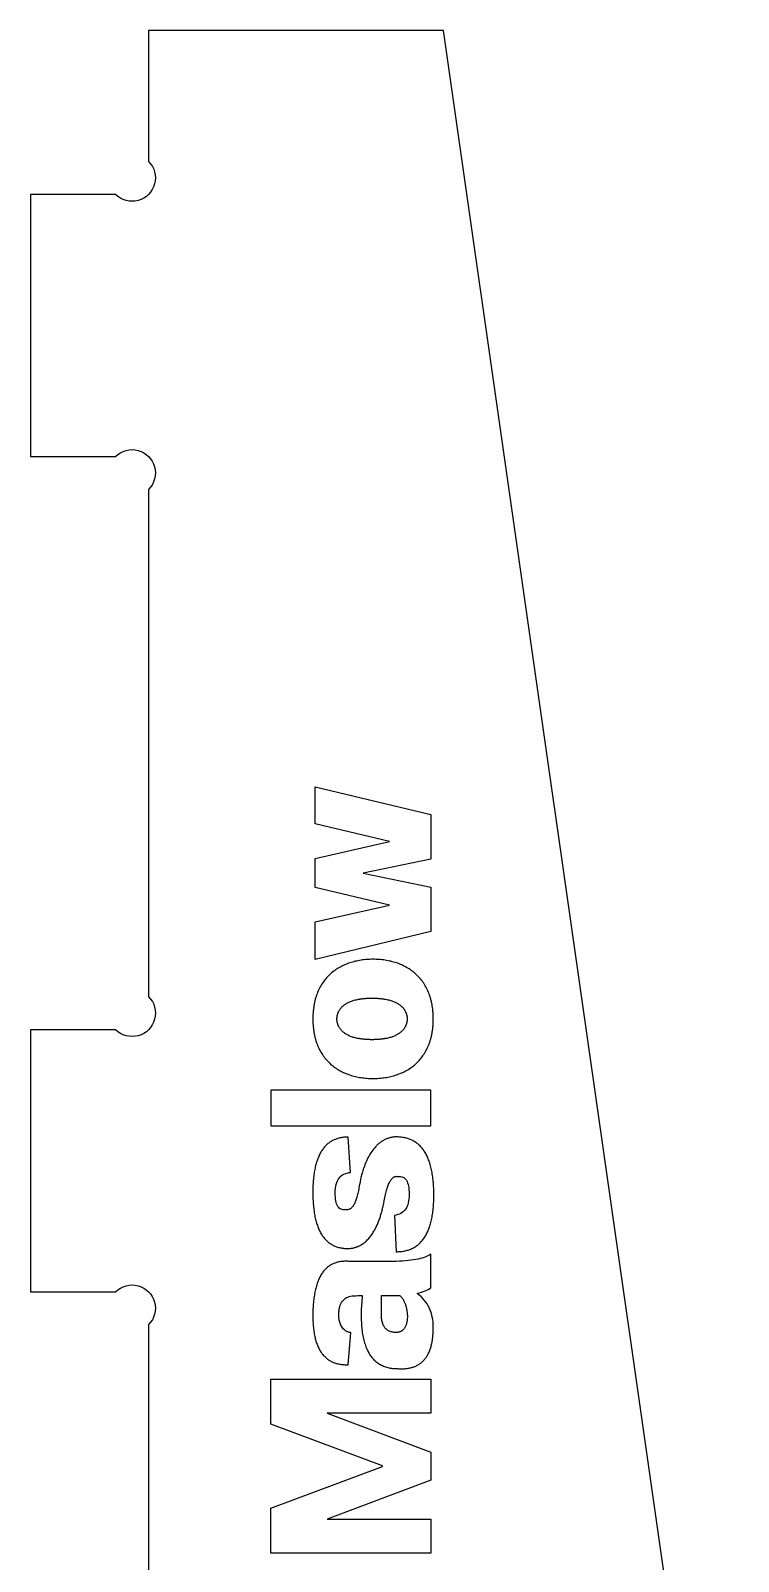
# Model space of a CAD drawing. Header units: millimetres. Extents: x 65 to 2545, y -22 to 553.
# Drawn here: x 805.1 to 913.1, y 244.2 to 477.8 of the extents above; entities that cross this region are included whole.
import ezdxf

# ---------------------------------------------------------------- set-up
doc = ezdxf.new("R2010")
doc.units = ezdxf.units.MM
doc.header["$MEASUREMENT"] = 0
doc.layers.add('NC-6.35mm 1FL Upcut', color=7, linetype='Continuous')
doc.layers.add('NC-Engrave', color=3, linetype='Continuous')

msp = doc.modelspace()

# ---------------------------------------------------------------- linework, layer by layer
at = {"layer": 'NC-6.35mm 1FL Upcut'}
msp.add_lwpolyline([(913.06, 162.83), (868.06, 477.83), (823.06, 477.83), (823.06, 457.86, -1), (818.03, 452.83), (805.06, 452.83), (805.06, 412.83), (818.03, 412.83, -1), (823.06, 407.81), (823.06, 330.36, -1), (818.03, 325.33), (805.06, 325.33), (805.06, 285.33), (818.03, 285.33, -1), (823.06, 280.31), (823.06, 202.86, -1)], format="xyb", dxfattribs=at)
at = {"layer": 'NC-Engrave'}
for points in [[(859.84, 354.06), (848.49, 356.76), (848.49, 362.42), (866.13, 358.17), (866.13, 351.38), (855.8, 349.24), (855.8, 349.23), (866.13, 347.09), (866.13, 340.31), (848.49, 336.05), (848.49, 341.78), (859.84, 344.36), (848.49, 347.06), (848.49, 351.48)], [(857.31, 317.88), (857.54, 317.88), (857.78, 317.89), (858.01, 317.9), (858.24, 317.92), (858.47, 317.93), (858.69, 317.96), (858.92, 317.98), (859.14, 318.02), (859.36, 318.05), (859.58, 318.09), (859.8, 318.14), (860.01, 318.18), (860.23, 318.24), (860.44, 318.29), (860.65, 318.36), (860.85, 318.42), (861.06, 318.49), (861.26, 318.57), (861.46, 318.65), (861.66, 318.73), (861.85, 318.82), (862.04, 318.91), (862.23, 319.01), (862.41, 319.11), (862.6, 319.21), (862.78, 319.32), (862.95, 319.44), (863.12, 319.56), (863.29, 319.68), (863.46, 319.81), (863.62, 319.94), (863.78, 320.08), (863.93, 320.22), (864.09, 320.37), (864.23, 320.52), (864.38, 320.67), (864.52, 320.83), (864.65, 321), (864.78, 321.17), (864.91, 321.34), (865.03, 321.52), (865.15, 321.7), (865.27, 321.89), (865.37, 322.08), (865.48, 322.28), (865.58, 322.49), (865.68, 322.69), (865.77, 322.9), (865.81, 323.01), (865.85, 323.12), (865.89, 323.23), (865.93, 323.34), (865.97, 323.46), (866.01, 323.57), (866.04, 323.69), (866.08, 323.8), (866.11, 323.92), (866.15, 324.04), (866.18, 324.16), (866.21, 324.28), (866.23, 324.4), (866.26, 324.53), (866.29, 324.65), (866.31, 324.78), (866.33, 324.9), (866.35, 325.03), (866.37, 325.16), (866.39, 325.29), (866.41, 325.42), (866.42, 325.56), (866.44, 325.69), (866.45, 325.83), (866.46, 325.97), (866.47, 326.1), (866.48, 326.24), (866.49, 326.39), (866.49, 326.53), (866.5, 326.67), (866.5, 326.82), (866.5, 326.96), (866.5, 327.11), (866.5, 327.25), (866.49, 327.4), (866.49, 327.54), (866.48, 327.68), (866.47, 327.82), (866.46, 327.96), (866.45, 328.09), (866.44, 328.23), (866.42, 328.37), (866.41, 328.5), (866.39, 328.63), (866.37, 328.76), (866.35, 328.89), (866.33, 329.02), (866.31, 329.15), (866.29, 329.27), (866.26, 329.4), (866.24, 329.52), (866.21, 329.65), (866.18, 329.77), (866.15, 329.89), (866.12, 330.01), (866.08, 330.12), (866.05, 330.24), (866.01, 330.36), (865.98, 330.47), (865.94, 330.58), (865.9, 330.7), (865.86, 330.81), (865.77, 331.02), (865.68, 331.24), (865.59, 331.44), (865.49, 331.65), (865.38, 331.85), (865.28, 332.04), (865.16, 332.23), (865.04, 332.41), (864.92, 332.59), (864.8, 332.77), (864.66, 332.94), (864.53, 333.1), (864.39, 333.26), (864.25, 333.42), (864.1, 333.57), (863.95, 333.72), (863.8, 333.86), (863.64, 334), (863.48, 334.13), (863.31, 334.26), (863.14, 334.39), (862.97, 334.5), (862.8, 334.62), (862.62, 334.73), (862.43, 334.84), (862.25, 334.94), (862.06, 335.04), (861.87, 335.13), (861.68, 335.22), (861.48, 335.3), (861.28, 335.38), (861.08, 335.46), (860.87, 335.53), (860.67, 335.59), (860.46, 335.65), (860.25, 335.71), (860.03, 335.77), (859.82, 335.81), (859.6, 335.86), (859.38, 335.9), (859.15, 335.94), (858.93, 335.97), (858.7, 335.99), (858.47, 336.02), (858.25, 336.04), (858.01, 336.05), (857.78, 336.06), (857.55, 336.07), (857.31, 336.07), (857.08, 336.07), (856.84, 336.06), (856.61, 336.05), (856.38, 336.04), (856.15, 336.02), (855.92, 335.99), (855.69, 335.97), (855.47, 335.94), (855.25, 335.9), (855.02, 335.86), (854.81, 335.81), (854.59, 335.77), (854.38, 335.71), (854.16, 335.65), (853.95, 335.59), (853.75, 335.53), (853.54, 335.46), (853.34, 335.38), (853.14, 335.3), (852.94, 335.22), (852.75, 335.13), (852.56, 335.04), (852.37, 334.94), (852.19, 334.84), (852, 334.73), (851.83, 334.62), (851.65, 334.5), (851.48, 334.39), (851.31, 334.26), (851.14, 334.13), (850.98, 334), (850.82, 333.86), (850.67, 333.72), (850.52, 333.57), (850.37, 333.42), (850.23, 333.26), (850.09, 333.1), (849.96, 332.94), (849.83, 332.77), (849.7, 332.59), (849.58, 332.41), (849.46, 332.23), (849.35, 332.04), (849.24, 331.85), (849.13, 331.65), (849.03, 331.44), (848.94, 331.24), (848.85, 331.02), (848.76, 330.81), (848.72, 330.7), (848.68, 330.58), (848.64, 330.47), (848.61, 330.36), (848.57, 330.24), (848.54, 330.12), (848.5, 330.01), (848.47, 329.89), (848.44, 329.77), (848.41, 329.65), (848.39, 329.52), (848.36, 329.4), (848.33, 329.27), (848.31, 329.15), (848.29, 329.02), (848.27, 328.89), (848.25, 328.76), (848.23, 328.63), (848.21, 328.5), (848.2, 328.37), (848.18, 328.23), (848.17, 328.09), (848.16, 327.96), (848.15, 327.82), (848.14, 327.68), (848.13, 327.54), (848.13, 327.4), (848.12, 327.25), (848.12, 327.11), (848.12, 326.96), (848.12, 326.82), (848.12, 326.67), (848.13, 326.53), (848.13, 326.39), (848.14, 326.24), (848.15, 326.1), (848.16, 325.97), (848.17, 325.83), (848.18, 325.69), (848.2, 325.56), (848.21, 325.43), (848.23, 325.29), (848.25, 325.16), (848.27, 325.03), (848.29, 324.9), (848.31, 324.78), (848.34, 324.65), (848.36, 324.53), (848.39, 324.4), (848.42, 324.28), (848.45, 324.16), (848.48, 324.04), (848.51, 323.92), (848.54, 323.8), (848.58, 323.69), (848.61, 323.57), (848.65, 323.46), (848.69, 323.34), (848.73, 323.23), (848.77, 323.12), (848.81, 323.01), (848.85, 322.91), (848.95, 322.69), (849.04, 322.49), (849.14, 322.28), (849.25, 322.09), (849.36, 321.89), (849.47, 321.7), (849.59, 321.52), (849.71, 321.34), (849.84, 321.17), (849.97, 321), (850.11, 320.83), (850.25, 320.67), (850.39, 320.52), (850.54, 320.37), (850.69, 320.22), (850.84, 320.08), (851, 319.94), (851.16, 319.81), (851.33, 319.68), (851.5, 319.56), (851.67, 319.44), (851.85, 319.32), (852.03, 319.21), (852.21, 319.11), (852.39, 319.01), (852.58, 318.91), (852.77, 318.82), (852.97, 318.73), (853.16, 318.65), (853.36, 318.57), (853.56, 318.49), (853.77, 318.42), (853.97, 318.36), (854.18, 318.29), (854.39, 318.24), (854.61, 318.18), (854.82, 318.14), (855.04, 318.09), (855.26, 318.05), (855.48, 318.02), (855.7, 317.98), (855.93, 317.96), (856.16, 317.93), (856.38, 317.92), (856.61, 317.9), (856.84, 317.89), (857.08, 317.88)], [(862.51, 326.97), (862.51, 326.94), (862.51, 326.91), (862.51, 326.87), (862.51, 326.84), (862.5, 326.79), (862.5, 326.75), (862.5, 326.71), (862.49, 326.66), (862.48, 326.61), (862.48, 326.56), (862.47, 326.5), (862.46, 326.45), (862.45, 326.39), (862.43, 326.34), (862.42, 326.28), (862.4, 326.22), (862.38, 326.15), (862.36, 326.09), (862.33, 326.03), (862.3, 325.96), (862.27, 325.9), (862.24, 325.83), (862.21, 325.76), (862.17, 325.7), (862.13, 325.63), (862.09, 325.56), (862.04, 325.49), (861.99, 325.43), (861.94, 325.36), (861.88, 325.29), (861.82, 325.22), (861.76, 325.15), (861.69, 325.09), (861.62, 325.02), (861.54, 324.96), (861.46, 324.89), (861.38, 324.83), (861.29, 324.76), (861.2, 324.7), (861.1, 324.64), (861, 324.58), (860.89, 324.52), (860.78, 324.47), (860.67, 324.41), (860.55, 324.36), (860.42, 324.31), (860.29, 324.26), (860.15, 324.21), (860.01, 324.16), (859.86, 324.12), (859.71, 324.08), (859.55, 324.04), (859.39, 324.01), (859.21, 323.97), (859.13, 323.96), (859.04, 323.94), (858.95, 323.93), (858.85, 323.91), (858.76, 323.9), (858.67, 323.89), (858.57, 323.88), (858.47, 323.87), (858.37, 323.86), (858.27, 323.85), (858.16, 323.84), (858.06, 323.83), (857.95, 323.82), (857.84, 323.82), (857.73, 323.81), (857.62, 323.81), (857.51, 323.81), (857.39, 323.8), (857.27, 323.8), (857.15, 323.8), (857.03, 323.8), (856.92, 323.8), (856.8, 323.81), (856.69, 323.81), (856.57, 323.81), (856.46, 323.82), (856.36, 323.82), (856.25, 323.83), (856.14, 323.84), (856.04, 323.85), (855.94, 323.86), (855.84, 323.87), (855.74, 323.88), (855.64, 323.89), (855.55, 323.9), (855.45, 323.91), (855.36, 323.93), (855.27, 323.94), (855.18, 323.96), (855.09, 323.97), (854.92, 324.01), (854.76, 324.04), (854.6, 324.08), (854.44, 324.12), (854.29, 324.16), (854.15, 324.21), (854.02, 324.26), (853.88, 324.31), (853.76, 324.36), (853.64, 324.41), (853.52, 324.47), (853.41, 324.52), (853.3, 324.58), (853.2, 324.64), (853.11, 324.7), (853.01, 324.76), (852.93, 324.83), (852.84, 324.89), (852.76, 324.96), (852.69, 325.02), (852.62, 325.09), (852.55, 325.15), (852.48, 325.22), (852.42, 325.29), (852.37, 325.36), (852.32, 325.43), (852.27, 325.49), (852.22, 325.56), (852.18, 325.63), (852.14, 325.7), (852.1, 325.76), (852.06, 325.83), (852.03, 325.9), (852, 325.96), (851.97, 326.03), (851.95, 326.09), (851.93, 326.15), (851.91, 326.22), (851.89, 326.28), (851.87, 326.34), (851.86, 326.39), (851.85, 326.45), (851.84, 326.5), (851.83, 326.56), (851.82, 326.61), (851.81, 326.66), (851.81, 326.71), (851.81, 326.75), (851.8, 326.79), (851.8, 326.84), (851.8, 326.87), (851.8, 326.91), (851.8, 326.94), (851.8, 326.97), (851.8, 327), (851.8, 327.04), (851.8, 327.07), (851.8, 327.11), (851.8, 327.15), (851.81, 327.2), (851.81, 327.24), (851.81, 327.29), (851.82, 327.34), (851.83, 327.39), (851.84, 327.44), (851.85, 327.5), (851.86, 327.55), (851.87, 327.61), (851.89, 327.67), (851.91, 327.73), (851.93, 327.79), (851.95, 327.86), (851.97, 327.92), (852, 327.99), (852.03, 328.05), (852.06, 328.12), (852.1, 328.18), (852.14, 328.25), (852.18, 328.32), (852.22, 328.39), (852.27, 328.45), (852.32, 328.52), (852.37, 328.59), (852.42, 328.66), (852.48, 328.73), (852.55, 328.79), (852.62, 328.86), (852.69, 328.93), (852.76, 328.99), (852.84, 329.06), (852.93, 329.12), (853.01, 329.18), (853.11, 329.25), (853.2, 329.31), (853.3, 329.37), (853.41, 329.42), (853.52, 329.48), (853.64, 329.54), (853.76, 329.59), (853.88, 329.64), (854.02, 329.69), (854.15, 329.74), (854.29, 329.78), (854.44, 329.83), (854.6, 329.87), (854.76, 329.91), (854.92, 329.94), (855.09, 329.98), (855.18, 329.99), (855.27, 330.01), (855.36, 330.02), (855.45, 330.04), (855.55, 330.05), (855.64, 330.06), (855.74, 330.07), (855.84, 330.08), (855.94, 330.09), (856.04, 330.1), (856.14, 330.11), (856.25, 330.12), (856.36, 330.12), (856.46, 330.13), (856.57, 330.13), (856.69, 330.14), (856.8, 330.14), (856.92, 330.14), (857.03, 330.15), (857.15, 330.15), (857.27, 330.15), (857.39, 330.14), (857.51, 330.14), (857.62, 330.14), (857.73, 330.13), (857.84, 330.13), (857.95, 330.12), (858.06, 330.12), (858.16, 330.11), (858.27, 330.1), (858.37, 330.09), (858.47, 330.08), (858.57, 330.07), (858.67, 330.06), (858.76, 330.05), (858.85, 330.04), (858.95, 330.02), (859.04, 330.01), (859.13, 329.99), (859.21, 329.98), (859.39, 329.94), (859.55, 329.91), (859.71, 329.87), (859.86, 329.83), (860.01, 329.78), (860.15, 329.74), (860.29, 329.69), (860.42, 329.64), (860.55, 329.59), (860.67, 329.54), (860.78, 329.48), (860.89, 329.42), (861, 329.37), (861.1, 329.31), (861.2, 329.25), (861.29, 329.18), (861.38, 329.12), (861.46, 329.06), (861.54, 328.99), (861.62, 328.93), (861.69, 328.86), (861.76, 328.79), (861.82, 328.73), (861.88, 328.66), (861.94, 328.59), (861.99, 328.52), (862.04, 328.45), (862.09, 328.39), (862.13, 328.32), (862.17, 328.25), (862.21, 328.18), (862.24, 328.12), (862.27, 328.05), (862.3, 327.99), (862.33, 327.92), (862.35, 327.86), (862.38, 327.79), (862.4, 327.73), (862.41, 327.67), (862.43, 327.61), (862.44, 327.55), (862.46, 327.5), (862.47, 327.44), (862.48, 327.39), (862.48, 327.34), (862.49, 327.29), (862.5, 327.24), (862.5, 327.2), (862.5, 327.15), (862.51, 327.11), (862.51, 327.07), (862.51, 327.04), (862.51, 327)], [(841.69, 316.12), (841.69, 310.65), (866.14, 310.65), (866.14, 316.12)], [(860.86, 291.44), (861.03, 291.44), (861.21, 291.45), (861.38, 291.46), (861.55, 291.47), (861.72, 291.49), (861.88, 291.51), (862.04, 291.54), (862.2, 291.57), (862.35, 291.61), (862.51, 291.65), (862.66, 291.69), (862.8, 291.74), (862.95, 291.79), (863.09, 291.85), (863.23, 291.91), (863.36, 291.98), (863.49, 292.05), (863.62, 292.12), (863.75, 292.2), (863.88, 292.28), (864, 292.37), (864.12, 292.46), (864.23, 292.55), (864.35, 292.65), (864.46, 292.76), (864.56, 292.86), (864.67, 292.98), (864.77, 293.09), (864.87, 293.21), (864.97, 293.34), (865.06, 293.47), (865.15, 293.6), (865.24, 293.74), (865.32, 293.88), (865.41, 294.02), (865.49, 294.17), (865.56, 294.33), (865.64, 294.49), (865.71, 294.65), (865.78, 294.82), (865.84, 294.99), (865.91, 295.16), (865.97, 295.34), (866.02, 295.53), (866.08, 295.72), (866.13, 295.91), (866.18, 296.11), (866.22, 296.31), (866.27, 296.51), (866.31, 296.72), (866.35, 296.93), (866.38, 297.15), (866.41, 297.37), (866.44, 297.6), (866.47, 297.83), (866.49, 298.07), (866.51, 298.31), (866.53, 298.55), (866.55, 298.8), (866.56, 299.05), (866.57, 299.3), (866.58, 299.56), (866.58, 299.83), (866.58, 300.1), (866.58, 300.37), (866.58, 300.64), (866.57, 300.9), (866.56, 301.16), (866.55, 301.42), (866.53, 301.67), (866.51, 301.92), (866.49, 302.16), (866.47, 302.4), (866.44, 302.64), (866.41, 302.87), (866.38, 303.09), (866.35, 303.31), (866.31, 303.53), (866.27, 303.74), (866.23, 303.95), (866.18, 304.16), (866.13, 304.36), (866.08, 304.55), (866.03, 304.75), (865.97, 304.93), (865.91, 305.12), (865.85, 305.3), (865.79, 305.47), (865.72, 305.64), (865.65, 305.81), (865.58, 305.97), (865.5, 306.13), (865.42, 306.28), (865.34, 306.43), (865.26, 306.57), (865.17, 306.72), (865.08, 306.85), (864.99, 306.98), (864.89, 307.11), (864.79, 307.23), (864.69, 307.35), (864.59, 307.47), (864.48, 307.58), (864.37, 307.69), (864.26, 307.79), (864.15, 307.89), (864.03, 307.98), (863.91, 308.07), (863.79, 308.15), (863.66, 308.23), (863.53, 308.31), (863.4, 308.38), (863.27, 308.45), (863.13, 308.51), (862.99, 308.57), (862.85, 308.63), (862.71, 308.68), (862.56, 308.73), (862.41, 308.77), (862.26, 308.81), (862.1, 308.84), (861.94, 308.87), (861.78, 308.89), (861.62, 308.91), (861.45, 308.93), (861.28, 308.94), (861.11, 308.95), (860.93, 308.96), (860.79, 308.95), (860.65, 308.95), (860.51, 308.94), (860.37, 308.92), (860.24, 308.9), (860.11, 308.88), (859.98, 308.85), (859.85, 308.82), (859.72, 308.78), (859.6, 308.74), (859.48, 308.7), (859.36, 308.66), (859.24, 308.61), (859.13, 308.55), (859.02, 308.5), (858.91, 308.44), (858.8, 308.38), (858.69, 308.31), (858.59, 308.24), (858.49, 308.17), (858.39, 308.1), (858.29, 308.02), (858.19, 307.94), (858.1, 307.86), (858, 307.78), (857.91, 307.69), (857.82, 307.6), (857.74, 307.51), (857.57, 307.32), (857.41, 307.13), (857.25, 306.93), (857.1, 306.72), (856.96, 306.51), (856.83, 306.29), (856.7, 306.07), (856.58, 305.85), (856.47, 305.62), (856.36, 305.39), (856.25, 305.16), (856.16, 304.93), (856.06, 304.7), (855.98, 304.48), (855.9, 304.25), (855.82, 304.03), (855.75, 303.81), (855.68, 303.59), (855.66, 303.5), (855.55, 303.12), (855.46, 302.77), (855.38, 302.44), (855.32, 302.13), (855.27, 301.87), (855.27, 301.86), (855.2, 301.48), (855.16, 301.19), (855.12, 300.97), (855.08, 300.75), (855.04, 300.55), (854.99, 300.35), (854.95, 300.15), (854.9, 299.97), (854.85, 299.79), (854.8, 299.63), (854.75, 299.46), (854.69, 299.31), (854.64, 299.17), (854.58, 299.03), (854.52, 298.9), (854.46, 298.77), (854.4, 298.66), (854.34, 298.55), (854.27, 298.45), (854.21, 298.36), (854.14, 298.27), (854.07, 298.2), (854, 298.13), (853.93, 298.06), (853.85, 298.01), (853.78, 297.96), (853.7, 297.92), (853.62, 297.89), (853.54, 297.87), (853.46, 297.85), (853.38, 297.84), (853.29, 297.84), (853.21, 297.85), (853.12, 297.86), (852.93, 297.84), (852.75, 297.84), (852.58, 297.87), (852.42, 297.92), (852.28, 297.99), (852.15, 298.09), (852.03, 298.22), (851.93, 298.36), (851.83, 298.54), (851.75, 298.73), (851.69, 298.95), (851.63, 299.2), (851.59, 299.47), (851.56, 299.77), (851.54, 300.08), (851.53, 300.43), (851.54, 300.78), (851.57, 301.12), (851.62, 301.43), (851.68, 301.72), (851.76, 301.99), (851.86, 302.24), (851.98, 302.47), (852.12, 302.67), (852.28, 302.86), (852.45, 303.02), (852.65, 303.16), (852.86, 303.28), (853.09, 303.38), (853.34, 303.45), (853.6, 303.51), (853.89, 303.54), (853.49, 308.93), (853.33, 308.93), (853.16, 308.92), (853, 308.91), (852.84, 308.9), (852.69, 308.88), (852.53, 308.86), (852.38, 308.83), (852.23, 308.8), (852.09, 308.76), (851.95, 308.73), (851.8, 308.68), (851.67, 308.64), (851.53, 308.58), (851.4, 308.53), (851.27, 308.47), (851.14, 308.4), (851.02, 308.34), (850.9, 308.26), (850.78, 308.19), (850.66, 308.11), (850.55, 308.02), (850.43, 307.94), (850.33, 307.84), (850.22, 307.75), (850.12, 307.65), (850.01, 307.54), (849.92, 307.43), (849.82, 307.32), (849.73, 307.2), (849.64, 307.08), (849.55, 306.96), (849.46, 306.83), (849.38, 306.69), (849.3, 306.56), (849.22, 306.41), (849.15, 306.27), (849.08, 306.12), (849.01, 305.96), (848.94, 305.81), (848.88, 305.64), (848.81, 305.48), (848.76, 305.31), (848.7, 305.13), (848.65, 304.95), (848.59, 304.77), (848.55, 304.58), (848.5, 304.39), (848.46, 304.2), (848.42, 304), (848.38, 303.79), (848.34, 303.59), (848.31, 303.38), (848.28, 303.16), (848.25, 302.94), (848.23, 302.72), (848.21, 302.49), (848.19, 302.26), (848.17, 302.02), (848.15, 301.78), (848.14, 301.53), (848.13, 301.29), (848.13, 301.03), (848.12, 300.78), (848.12, 300.52), (848.12, 300.25), (848.13, 299.99), (848.13, 299.73), (848.14, 299.48), (848.15, 299.23), (848.17, 298.99), (848.18, 298.75), (848.2, 298.51), (848.23, 298.28), (848.25, 298.05), (848.28, 297.83), (848.31, 297.61), (848.34, 297.39), (848.37, 297.18), (848.41, 296.97), (848.45, 296.77), (848.49, 296.57), (848.54, 296.38), (848.59, 296.19), (848.64, 296), (848.69, 295.82), (848.75, 295.64), (848.81, 295.47), (848.87, 295.3), (848.93, 295.13), (849, 294.97), (849.06, 294.81), (849.13, 294.66), (849.21, 294.51), (849.28, 294.37), (849.36, 294.23), (849.45, 294.09), (849.53, 293.96), (849.62, 293.83), (849.71, 293.71), (849.8, 293.59), (849.89, 293.47), (849.99, 293.36), (850.09, 293.25), (850.19, 293.15), (850.29, 293.05), (850.4, 292.96), (850.51, 292.87), (850.62, 292.78), (850.74, 292.7), (850.86, 292.62), (850.98, 292.55), (851.1, 292.48), (851.23, 292.41), (851.35, 292.35), (851.48, 292.29), (851.62, 292.24), (851.75, 292.19), (851.89, 292.14), (852.03, 292.1), (852.18, 292.07), (852.32, 292.03), (852.47, 292.01), (852.62, 291.98), (852.78, 291.96), (852.93, 291.95), (853.09, 291.93), (853.25, 291.93), (853.42, 291.92), (853.51, 291.92), (853.6, 291.93), (853.7, 291.93), (853.79, 291.94), (853.88, 291.95), (853.97, 291.96), (854.05, 291.97), (854.14, 291.98), (854.23, 292), (854.31, 292.02), (854.4, 292.04), (854.48, 292.06), (854.56, 292.08), (854.64, 292.11), (854.72, 292.13), (854.8, 292.16), (854.88, 292.19), (854.96, 292.22), (855.03, 292.25), (855.11, 292.28), (855.18, 292.32), (855.26, 292.36), (855.33, 292.39), (855.4, 292.43), (855.47, 292.47), (855.54, 292.52), (855.61, 292.56), (855.68, 292.6), (855.81, 292.7), (855.94, 292.79), (856.07, 292.9), (856.19, 293), (856.32, 293.11), (856.43, 293.23), (856.55, 293.35), (856.66, 293.47), (856.76, 293.6), (856.87, 293.73), (856.97, 293.86), (857.07, 293.99), (857.16, 294.13), (857.26, 294.27), (857.35, 294.41), (857.43, 294.56), (857.52, 294.7), (857.6, 294.85), (857.68, 295), (857.75, 295.15), (857.83, 295.3), (857.9, 295.45), (857.97, 295.61), (858.03, 295.76), (858.09, 295.91), (858.16, 296.07), (858.21, 296.22), (858.27, 296.37), (858.32, 296.52), (858.37, 296.67), (858.42, 296.82), (858.47, 296.97), (858.52, 297.12), (858.56, 297.26), (858.6, 297.41), (858.64, 297.55), (858.68, 297.69), (858.71, 297.83), (858.74, 297.96), (858.77, 298.09), (858.8, 298.22), (858.83, 298.34), (858.86, 298.47), (858.88, 298.58), (858.9, 298.7), (858.93, 298.81), (858.95, 298.91), (858.96, 299.02), (858.98, 299.11), (859, 299.2), (859, 299.21), (859, 299.21), (859, 299.21), (859, 299.21), (859, 299.21), (859.04, 299.46), (859.09, 299.7), (859.14, 299.93), (859.19, 300.15), (859.24, 300.36), (859.29, 300.56), (859.35, 300.76), (859.4, 300.95), (859.46, 301.12), (859.51, 301.29), (859.57, 301.46), (859.63, 301.61), (859.69, 301.76), (859.76, 301.89), (859.82, 302.02), (859.88, 302.14), (859.95, 302.25), (860.02, 302.36), (860.09, 302.45), (860.16, 302.54), (860.23, 302.62), (860.3, 302.69), (860.38, 302.75), (860.45, 302.8), (860.53, 302.85), (860.61, 302.88), (860.68, 302.91), (860.76, 302.93), (860.85, 302.94), (860.93, 302.95), (861.01, 302.94), (861.1, 302.93), (861.31, 302.94), (861.5, 302.93), (861.68, 302.89), (861.85, 302.83), (862, 302.75), (862.15, 302.64), (862.27, 302.5), (862.39, 302.34), (862.49, 302.16), (862.57, 301.95), (862.65, 301.72), (862.71, 301.47), (862.76, 301.19), (862.79, 300.88), (862.81, 300.55), (862.82, 300.2), (862.81, 299.84), (862.78, 299.51), (862.74, 299.19), (862.68, 298.9), (862.6, 298.62), (862.5, 298.37), (862.39, 298.14), (862.26, 297.93), (862.11, 297.74), (861.95, 297.57), (861.76, 297.42), (861.56, 297.29), (861.34, 297.19), (861.11, 297.1), (860.86, 297.03), (860.59, 296.99)], [(866.15, 285.93), (866.15, 291.09), (865.98, 290.97), (865.79, 290.85), (865.58, 290.74), (865.35, 290.64), (865.09, 290.55), (864.81, 290.46), (864.51, 290.38), (864.19, 290.3), (863.85, 290.24), (863.48, 290.18), (863.09, 290.13), (862.68, 290.08), (862.25, 290.04), (861.8, 290.01), (861.32, 289.99), (860.82, 289.97), (853.61, 289.97), (853.44, 289.98), (853.27, 289.98), (853.11, 289.99), (852.95, 289.98), (852.79, 289.97), (852.63, 289.96), (852.48, 289.94), (852.32, 289.92), (852.18, 289.9), (852.03, 289.87), (851.89, 289.83), (851.75, 289.79), (851.61, 289.75), (851.47, 289.7), (851.34, 289.65), (851.21, 289.59), (851.08, 289.53), (850.96, 289.47), (850.84, 289.4), (850.72, 289.32), (850.6, 289.25), (850.49, 289.16), (850.37, 289.08), (850.27, 288.98), (850.16, 288.89), (850.06, 288.79), (849.96, 288.68), (849.86, 288.57), (849.76, 288.46), (849.67, 288.34), (849.58, 288.22), (849.49, 288.09), (849.41, 287.96), (849.33, 287.82), (849.25, 287.68), (849.17, 287.54), (849.1, 287.39), (849.03, 287.23), (848.96, 287.08), (848.89, 286.91), (848.83, 286.75), (848.77, 286.57), (848.71, 286.4), (848.66, 286.22), (848.61, 286.03), (848.56, 285.84), (848.51, 285.65), (848.46, 285.45), (848.42, 285.25), (848.38, 285.04), (848.35, 284.83), (848.31, 284.62), (848.28, 284.4), (848.26, 284.17), (848.23, 283.94), (848.21, 283.71), (848.19, 283.47), (848.17, 283.23), (848.15, 282.98), (848.14, 282.73), (848.13, 282.48), (848.13, 282.22), (848.12, 281.95), (848.12, 281.69), (848.12, 281.45), (848.13, 281.21), (848.13, 280.98), (848.14, 280.75), (848.15, 280.53), (848.17, 280.31), (848.19, 280.09), (848.21, 279.88), (848.23, 279.67), (848.25, 279.47), (848.28, 279.27), (848.31, 279.07), (848.34, 278.88), (848.38, 278.69), (848.42, 278.5), (848.46, 278.32), (848.5, 278.14), (848.55, 277.97), (848.6, 277.8), (848.65, 277.64), (848.7, 277.47), (848.76, 277.32), (848.82, 277.16), (848.88, 277.01), (848.95, 276.87), (849.01, 276.72), (849.08, 276.59), (849.16, 276.45), (849.23, 276.32), (849.31, 276.19), (849.39, 276.07), (849.47, 275.95), (849.56, 275.84), (849.65, 275.73), (849.74, 275.62), (849.83, 275.51), (849.93, 275.42), (850.03, 275.32), (850.13, 275.23), (850.24, 275.14), (850.34, 275.06), (850.45, 274.98), (850.57, 274.9), (850.68, 274.83), (850.8, 274.76), (850.92, 274.69), (851.04, 274.63), (851.17, 274.58), (851.29, 274.52), (851.43, 274.47), (851.56, 274.43), (851.7, 274.39), (851.83, 274.35), (851.98, 274.32), (852.12, 274.29), (852.27, 274.26), (852.42, 274.24), (852.57, 274.22), (852.72, 274.21), (852.88, 274.2), (853.04, 274.19), (853.2, 274.19), (853.37, 274.19), (853.53, 274.19), (853.92, 279.09), (853.81, 279.1), (853.69, 279.12), (853.58, 279.15), (853.48, 279.19), (853.38, 279.22), (853.29, 279.27), (853.12, 279.37), (852.96, 279.49), (852.82, 279.62), (852.7, 279.76), (852.59, 279.91), (852.49, 280.07), (852.41, 280.23), (852.34, 280.39), (852.28, 280.55), (852.23, 280.71), (852.19, 280.85), (852.15, 280.99), (852.13, 281.12), (852.11, 281.23), (852.09, 281.36), (852.08, 281.49), (852.08, 281.62), (852.07, 281.77), (852.08, 281.94), (852.09, 282.11), (852.1, 282.28), (852.12, 282.44), (852.14, 282.59), (852.16, 282.74), (852.19, 282.88), (852.23, 283.01), (852.31, 283.26), (852.4, 283.49), (852.51, 283.7), (852.64, 283.89), (852.78, 284.05), (852.93, 284.2), (853.1, 284.33), (853.28, 284.43), (853.47, 284.52), (853.67, 284.59), (853.89, 284.64), (854.11, 284.68), (854.39, 284.7), (854.68, 284.72), (854.99, 284.73), (855.32, 284.74), (855.67, 284.74), (855.63, 284.4), (855.61, 284.06), (855.58, 283.72), (855.56, 283.39), (855.54, 283.07), (855.52, 282.75), (855.51, 282.44), (855.51, 282.13), (855.5, 281.83), (855.5, 281.53), (855.51, 281.24), (855.51, 280.95), (855.53, 280.67), (855.54, 280.4), (855.56, 280.13), (855.58, 279.86), (855.61, 279.6), (855.64, 279.35), (855.67, 279.1), (855.71, 278.86), (855.75, 278.62), (855.8, 278.39), (855.85, 278.16), (855.9, 277.94), (855.96, 277.73), (856.02, 277.52), (856.08, 277.31), (856.15, 277.12), (856.22, 276.92), (856.3, 276.73), (856.37, 276.55), (856.46, 276.37), (856.54, 276.2), (856.63, 276.04), (856.73, 275.88), (856.83, 275.72), (856.93, 275.57), (857.03, 275.43), (857.14, 275.29), (857.25, 275.15), (857.37, 275.03), (857.49, 274.9), (857.62, 274.79), (857.74, 274.68), (857.87, 274.57), (858.01, 274.47), (858.15, 274.37), (858.29, 274.28), (858.44, 274.2), (858.59, 274.12), (858.74, 274.05), (858.9, 273.98), (859.06, 273.92), (859.23, 273.86), (859.4, 273.81), (859.57, 273.76), (859.75, 273.72), (859.93, 273.68), (860.11, 273.65), (860.3, 273.63), (860.49, 273.61), (860.68, 273.6), (860.88, 273.59), (861.09, 273.59), (861.25, 273.58), (861.42, 273.57), (861.58, 273.57), (861.74, 273.57), (861.9, 273.57), (862.05, 273.58), (862.21, 273.59), (862.35, 273.6), (862.5, 273.62), (862.65, 273.64), (862.79, 273.67), (862.93, 273.7), (863.06, 273.73), (863.2, 273.76), (863.33, 273.8), (863.45, 273.84), (863.58, 273.89), (863.7, 273.94), (863.82, 273.99), (863.94, 274.04), (864.06, 274.1), (864.17, 274.16), (864.28, 274.23), (864.39, 274.3), (864.49, 274.37), (864.59, 274.45), (864.69, 274.53), (864.79, 274.61), (864.88, 274.7), (864.97, 274.78), (865.06, 274.88), (865.15, 274.97), (865.23, 275.07), (865.31, 275.18), (865.39, 275.28), (865.46, 275.39), (865.54, 275.51), (865.61, 275.62), (865.67, 275.74), (865.74, 275.87), (865.8, 276), (865.86, 276.13), (865.92, 276.26), (865.97, 276.4), (866.02, 276.54), (866.07, 276.68), (866.12, 276.83), (866.16, 276.98), (866.2, 277.14), (866.24, 277.29), (866.28, 277.45), (866.31, 277.62), (866.34, 277.79), (866.37, 277.96), (866.39, 278.13), (866.42, 278.31), (866.44, 278.49), (866.45, 278.68), (866.47, 278.87), (866.48, 279.06), (866.49, 279.26), (866.49, 279.45), (866.5, 279.66), (866.5, 279.86), (866.49, 280.28), (866.47, 280.68), (866.42, 281.07), (866.35, 281.45), (866.27, 281.82), (866.16, 282.17), (866.04, 282.51), (865.9, 282.84), (865.73, 283.16), (865.55, 283.47), (865.35, 283.76), (865.13, 284.05), (864.89, 284.32), (864.63, 284.58), (864.35, 284.82), (864.05, 285.06), (864.7, 285.24), (865.26, 285.45), (865.74, 285.68)], [(858.61, 284.74), (861.38, 284.74), (861.44, 284.7), (861.5, 284.65), (861.56, 284.59), (861.62, 284.53), (861.67, 284.46), (861.73, 284.39), (861.78, 284.32), (861.84, 284.24), (861.89, 284.15), (861.94, 284.07), (861.98, 283.98), (862.03, 283.88), (862.08, 283.78), (862.12, 283.68), (862.16, 283.58), (862.2, 283.47), (862.24, 283.37), (862.27, 283.26), (862.31, 283.14), (862.34, 283.03), (862.37, 282.91), (862.4, 282.8), (862.42, 282.68), (862.44, 282.56), (862.46, 282.44), (862.48, 282.32), (862.5, 282.19), (862.51, 282.07), (862.52, 281.95), (862.53, 281.83), (862.54, 281.71), (862.54, 281.58), (862.54, 281.46), (862.54, 281.34), (862.53, 281.23), (862.52, 281.11), (862.51, 280.99), (862.5, 280.88), (862.48, 280.77), (862.46, 280.65), (862.43, 280.55), (862.41, 280.44), (862.37, 280.34), (862.34, 280.24), (862.3, 280.14), (862.26, 280.05), (862.22, 279.95), (862.17, 279.87), (862.12, 279.78), (862.06, 279.7), (862, 279.63), (861.94, 279.56), (861.87, 279.49), (861.8, 279.43), (861.73, 279.37), (861.69, 279.35), (861.65, 279.32), (861.6, 279.3), (861.56, 279.28), (861.52, 279.26), (861.48, 279.24), (861.43, 279.22), (861.38, 279.2), (861.34, 279.19), (861.29, 279.17), (861.24, 279.16), (861.19, 279.15), (861.14, 279.14), (861.08, 279.13), (861.03, 279.13), (860.97, 279.12), (860.92, 279.12), (860.86, 279.12), (860.71, 279.12), (860.56, 279.13), (860.42, 279.15), (860.28, 279.17), (860.15, 279.2), (860.03, 279.23), (859.91, 279.27), (859.79, 279.32), (859.68, 279.37), (859.58, 279.43), (859.48, 279.5), (859.38, 279.57), (859.3, 279.65), (859.21, 279.73), (859.13, 279.82), (859.06, 279.92), (858.99, 280.03), (858.93, 280.14), (858.87, 280.25), (858.82, 280.37), (858.78, 280.5), (858.74, 280.64), (858.7, 280.78), (858.67, 280.93), (858.64, 281.08), (858.62, 281.24), (858.61, 281.41), (858.6, 281.58), (858.59, 281.76), (858.6, 281.94), (858.6, 282.13), (858.61, 282.33)], [(858.75, 258.75), (841.7, 265.14), (841.7, 266.81), (841.7, 271.98), (866.15, 271.98), (866.15, 266.81), (850.33, 266.81), (866.15, 260.86), (866.15, 256.59), (866.14, 256.59), (866.14, 256.56), (850.33, 250.6), (866.14, 250.6), (866.15, 245.43), (841.7, 245.43), (841.69, 250.6), (841.69, 252.27), (858.75, 258.67)]]:
    msp.add_lwpolyline(points, close=True, dxfattribs=at)

doc.saveas('drawing.dxf')
